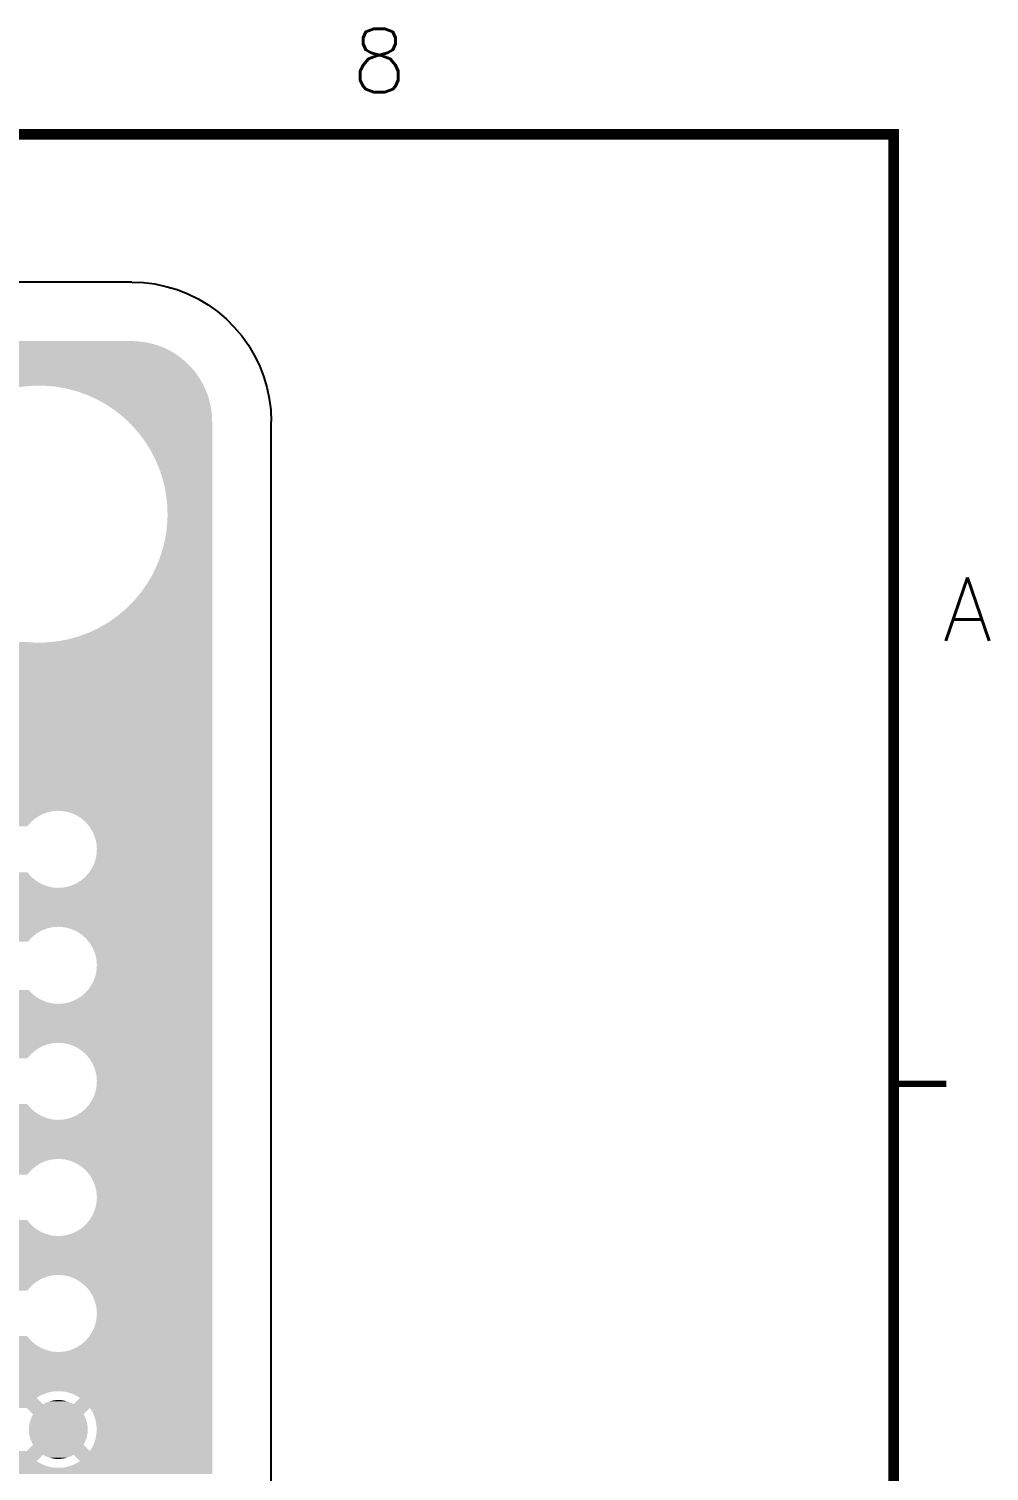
# Model space of a CAD drawing. Extents: x 295 to 953, y 10 to 290.
# Drawn here: x 841 to 886.5, y 221.6 to 290 of the extents above; entities that cross this region are included whole.
import ezdxf
from ezdxf.enums import TextEntityAlignment as Align

# ---------------------------------------------------------------- set-up
doc = ezdxf.new("R2010")
doc.units = 0
doc.header["$LTSCALE"] = 5
doc.header["$MEASUREMENT"] = 0
doc.layers.get('0').update_dxf_attribs({"linetype": 'CONTINUOUS', "lineweight": 25})
for name, color, linetype in [('PWR1', 7, 'CONTINUOUS'), ('문자', 4, 'CONTINUOUS'), ('테두리', 3, 'CONTINUOUS')]:
    doc.layers.add(name, color=color, linetype=linetype)
doc.styles.get("Standard").update_dxf_attribs({"font": 'simplex.shx'})

# ---------------------------------------------------------------- blocks, each defined once
blk = doc.blocks.new('C')
at = {"layer": '테두리'}
blk.add_line((405, 285), (405, 15), dxfattribs=at)
for points, const_width in [([(15, 285), (15, 15), (405, 15), (405, 285), (15, 285)], 0.5), ([(407.5, 240), (405, 240)], 0.3)]:
    blk.add_lwpolyline(points, dxfattribs=dict(at, const_width=const_width))
at = {"layer": '문자'}
for s, p in [('8', (380.625, 288.5)), ('A', (408.5, 262.5))]:
    blk.add_text(s, height=3, dxfattribs=at).set_placement(p, align=Align.MIDDLE)

msp = doc.modelspace()

# ---------------------------------------------------------------- linework, layer by layer
at = {"layer": 'PWR1'}
for p, q in [((845.877, 277.997), (529.077, 277.997)), ((845.877, 277.997), (846.42, 277.974)), ((846.42, 277.974), (846.962, 277.907)), ((846.962, 277.907), (847.492, 277.796)), ((847.492, 277.796), (848.018, 277.639)), ((848.018, 277.639), (848.526, 277.444)), ((848.526, 277.444), (849.018, 277.203)), ((849.018, 277.203), (849.487, 276.924)), ((849.487, 276.924), (849.929, 276.605)), ((849.929, 276.605), (850.342, 276.253)), ((850.342, 276.253), (850.728, 275.868)), ((850.728, 275.868), (851.085, 275.449)), ((851.085, 275.449), (851.398, 275.007)), ((851.398, 275.007), (851.678, 274.538)), ((851.678, 274.538), (851.918, 274.046)), ((851.918, 274.046), (852.119, 273.538)), ((852.119, 273.538), (852.27, 273.018)), ((852.27, 273.018), (852.387, 272.481)), ((852.387, 272.481), (852.455, 271.945)), ((852.455, 271.945), (852.477, 271.397)), ((852.477, 75.599), (852.477, 271.397))]:
    msp.add_line(p, q, dxfattribs=at)
for points in [[(527.268, 274.747), (527.539, 274.879), (847.681, 274.747), (847.41, 274.879)], [(527.539, 274.879), (527.54, 274.88), (847.41, 274.879), (847.409, 274.88)], [(527.54, 274.88), (527.832, 274.992), (847.409, 274.88), (847.117, 274.992)], [(527.832, 274.992), (527.833, 274.992), (847.117, 274.992), (847.116, 274.992)], [(527.833, 274.993), (528.144, 275.085), (847.115, 274.993), (846.805, 275.085)], [(527.833, 274.992), (527.833, 274.993), (847.116, 274.992), (847.115, 274.993)], [(528.144, 275.085), (528.145, 275.085), (846.805, 275.085), (846.804, 275.085)], [(528.145, 275.085), (528.447, 275.149), (846.804, 275.085), (846.502, 275.149)], [(528.447, 275.149), (528.447, 275.149), (846.502, 275.149), (846.501, 275.149)], [(528.448, 275.149), (528.758, 275.187), (846.501, 275.149), (846.191, 275.187)], [(528.758, 275.187), (528.76, 275.188), (846.191, 275.187), (846.19, 275.188)], [(528.761, 275.188), (529.133, 275.203), (846.19, 275.188), (845.821, 275.203)], [(529.133, 275.203), (529.134, 275.203), (845.821, 275.203), (845.82, 275.203)], [(526.71, 274.375), (526.739, 274.399), (848.239, 274.375), (848.21, 274.399)], [(526.739, 274.4), (526.747, 274.405), (848.209, 274.4), (848.203, 274.405)], [(526.739, 274.399), (526.739, 274.4), (848.21, 274.399), (848.209, 274.4)], [(526.747, 274.405), (526.748, 274.406), (848.203, 274.405), (848.203, 274.406)], [(526.748, 274.406), (527, 274.586), (848.203, 274.406), (847.953, 274.586)], [(527, 274.586), (527.001, 274.586), (847.953, 274.586), (847.952, 274.586)], [(527.001, 274.586), (527.262, 274.744), (847.952, 274.586), (847.688, 274.744)], [(527.262, 274.744), (527.263, 274.744), (847.688, 274.744), (847.687, 274.744)], [(527.263, 274.744), (527.267, 274.747), (847.687, 274.744), (847.682, 274.747)], [(527.267, 274.747), (527.268, 274.747), (847.682, 274.747), (847.681, 274.747)], [(691.111, 274.334), (690.904, 274.375), (848.287, 274.334), (848.239, 274.375)], [(691.305, 274.251), (691.111, 274.334), (848.384, 274.251), (848.287, 274.334)], [(691.378, 274.199), (691.305, 274.251), (848.445, 274.199), (848.384, 274.251)], [(691.476, 274.129), (691.378, 274.199), (848.516, 274.129), (848.446, 274.199)], [(691.378, 274.199), (691.378, 274.199), (848.446, 274.199), (848.445, 274.199)], [(691.619, 273.973), (691.476, 274.129), (848.671, 273.973), (848.516, 274.129)], [(691.62, 273.971), (691.619, 273.973), (848.674, 273.971), (848.671, 273.973)], [(691.621, 273.97), (691.62, 273.971), (848.674, 273.97), (848.674, 273.971)], [(691.725, 273.791), (691.621, 273.97), (848.827, 273.791), (848.674, 273.97)], [(691.745, 273.731), (691.725, 273.791), (848.878, 273.731), (848.827, 273.791)], [(691.745, 273.73), (691.745, 273.731), (848.879, 273.73), (848.878, 273.731)], [(691.763, 273.676), (691.745, 273.73), (848.917, 273.676), (848.879, 273.73)], [(735.116, 273.636), (734.909, 273.676), (848.946, 273.636), (848.917, 273.676)], [(735.31, 273.552), (735.116, 273.636), (849.005, 273.552), (848.946, 273.636)], [(735.408, 273.483), (735.31, 273.552), (849.054, 273.483), (849.005, 273.552)], [(735.408, 273.482), (735.408, 273.483), (849.055, 273.482), (849.054, 273.483)], [(735.482, 273.43), (735.408, 273.482), (849.086, 273.43), (849.055, 273.482)], [(735.624, 273.275), (735.482, 273.43), (849.178, 273.275), (849.086, 273.43)], [(735.663, 273.208), (735.624, 273.275), (849.218, 273.208), (849.178, 273.275)], [(735.731, 273.093), (735.663, 273.208), (849.274, 273.093), (849.218, 273.208)], [(735.731, 273.091), (735.731, 273.093), (849.275, 273.091), (849.274, 273.093)], [(735.734, 273.084), (735.731, 273.091), (841.129, 273.084), (841.651, 273.091)], [(735.751, 273.032), (735.734, 273.084), (840.61, 273.032), (841.129, 273.084)], [(842.171, 273.053), (841.651, 273.091), (849.293, 273.053), (849.275, 273.091)], [(842.686, 272.972), (842.171, 273.053), (849.333, 272.972), (849.293, 273.053)], [(842.904, 272.918), (842.686, 272.972), (849.36, 272.918), (849.333, 272.972)], [(842.906, 272.917), (842.904, 272.918), (849.36, 272.917), (849.36, 272.918)], [(843.193, 272.846), (842.906, 272.917), (849.388, 272.846), (849.36, 272.917)], [(843.687, 272.677), (843.193, 272.846), (849.455, 272.677), (849.388, 272.846)], [(843.789, 272.633), (843.687, 272.677), (849.473, 272.633), (849.455, 272.677)], [(843.79, 272.632), (843.789, 272.633), (849.473, 272.632), (849.473, 272.633)], [(844.164, 272.467), (843.79, 272.632), (849.521, 272.467), (849.473, 272.632)], [(844.416, 272.33), (844.164, 272.467), (849.561, 272.33), (849.521, 272.467)], [(844.417, 272.329), (844.416, 272.33), (849.561, 272.329), (849.561, 272.33)], [(844.622, 272.217), (844.417, 272.329), (849.585, 272.217), (849.561, 272.329)], [(844.936, 272.009), (844.622, 272.217), (849.631, 272.009), (849.585, 272.217)], [(845.057, 271.929), (844.936, 272.009), (849.641, 271.929), (849.631, 272.009)], [(845.326, 271.715), (845.057, 271.929), (849.668, 271.715), (849.641, 271.929)], [(845.327, 271.714), (845.326, 271.715), (849.668, 271.714), (849.668, 271.715)], [(845.466, 271.604), (845.327, 271.714), (849.672, 271.604), (849.668, 271.714)], [(845.744, 271.341), (845.466, 271.604), (849.683, 271.341), (849.672, 271.604)], [(845.745, 271.34), (845.744, 271.341), (849.683, 271.34), (849.683, 271.341)], [(845.746, 271.339), (845.745, 271.34), (849.683, 271.339), (849.683, 271.34)], [(845.845, 271.246), (845.746, 271.339), (849.683, 271.246), (849.683, 271.339)], [(846.192, 270.856), (845.845, 271.246), (849.683, 270.856), (849.683, 271.246)], [(846.505, 270.438), (846.192, 270.856), (849.683, 270.438), (849.683, 270.856)], [(846.781, 269.995), (846.505, 270.438), (849.683, 269.995), (849.683, 270.438)], [(847.017, 269.53), (846.781, 269.995), (849.683, 269.53), (849.683, 269.995)], [(847.214, 269.047), (847.017, 269.53), (849.683, 269.047), (849.683, 269.53)], [(847.368, 268.548), (847.214, 269.047), (849.683, 268.548), (849.683, 269.047)], [(847.479, 268.038), (847.368, 268.548), (849.683, 268.038), (849.683, 268.548)], [(847.545, 267.521), (847.479, 268.038), (849.683, 267.521), (849.683, 268.038)], [(847.568, 267), (847.545, 267.521), (849.683, 267), (849.683, 267.521)], [(847.505, 266.128), (847.558, 266.647), (849.683, 266.128), (849.683, 266.647)], [(847.558, 266.647), (847.568, 267), (849.683, 266.647), (849.683, 267)], [(847.408, 265.615), (847.505, 266.128), (849.683, 265.615), (849.683, 266.128)], [(847.268, 265.112), (847.408, 265.615), (849.683, 265.112), (849.683, 265.615)], [(846.862, 264.152), (847.085, 264.623), (849.683, 264.152), (849.683, 264.623)], [(847.085, 264.623), (847.268, 265.112), (849.683, 264.623), (849.683, 265.112)], [(846.598, 263.702), (846.862, 264.152), (849.683, 263.702), (849.683, 264.152)], [(845.961, 262.876), (846.297, 263.275), (849.683, 262.876), (849.683, 263.275)], [(846.297, 263.275), (846.598, 263.702), (849.683, 263.275), (849.683, 263.702)], [(845.192, 262.172), (845.592, 262.508), (849.683, 262.172), (849.683, 262.508)], [(845.592, 262.508), (845.961, 262.876), (849.683, 262.508), (849.683, 262.876)], [(844.315, 261.609), (844.766, 261.871), (849.683, 261.609), (849.683, 261.871)], [(844.766, 261.871), (845.192, 262.172), (849.683, 261.871), (849.683, 262.172)], [(842.852, 261.064), (843.354, 261.203), (849.683, 261.064), (849.683, 261.203)], [(843.354, 261.203), (843.843, 261.385), (849.683, 261.203), (849.683, 261.385)], [(843.843, 261.385), (844.315, 261.609), (849.683, 261.385), (849.683, 261.609)], [(651.925, 260.431), (651.984, 260.633), (849.683, 260.431), (849.683, 260.633)], [(651.988, 260.908), (651.984, 260.946), (841.298, 260.908), (840.777, 260.946)], [(651.984, 260.633), (651.999, 260.808), (849.683, 260.633), (849.683, 260.808)], [(651.999, 260.808), (651.988, 260.908), (849.683, 260.808), (849.683, 260.908)], [(841.298, 260.908), (841.819, 260.916), (849.683, 260.908), (849.683, 260.916)], [(841.819, 260.916), (842.339, 260.968), (849.683, 260.916), (849.683, 260.968)], [(842.339, 260.968), (842.852, 261.064), (849.683, 260.968), (849.683, 261.064)], [(651.911, 260.405), (651.925, 260.431), (849.683, 260.405), (849.683, 260.431)], [(656.884, 260.364), (656.677, 260.405), (849.683, 260.364), (849.683, 260.405)], [(657.078, 260.281), (656.884, 260.364), (849.683, 260.281), (849.683, 260.364)], [(657.25, 260.159), (657.078, 260.281), (849.683, 260.159), (849.683, 260.281)], [(657.392, 260.003), (657.25, 260.159), (849.683, 260.003), (849.683, 260.159)], [(657.499, 259.821), (657.392, 260.003), (849.683, 259.821), (849.683, 260.003)], [(657.565, 259.621), (657.499, 259.821), (849.683, 259.621), (849.683, 259.821)], [(657.513, 259.034), (657.572, 259.236), (849.683, 259.034), (849.683, 259.236)], [(657.587, 259.411), (657.565, 259.621), (849.683, 259.411), (849.683, 259.621)], [(657.572, 259.236), (657.587, 259.411), (849.683, 259.236), (849.683, 259.411)], [(525.272, 258.309), (525.272, 258.418), (849.683, 258.309), (849.683, 258.418)], [(656.502, 258.418), (656.713, 258.421), (849.683, 258.418), (849.683, 258.421)], [(656.713, 258.421), (656.918, 258.469), (849.683, 258.421), (849.683, 258.469)], [(656.918, 258.469), (657.109, 258.559), (849.683, 258.469), (849.683, 258.559)], [(657.109, 258.559), (657.276, 258.687), (849.683, 258.559), (849.683, 258.687)], [(657.276, 258.687), (657.413, 258.848), (849.683, 258.687), (849.683, 258.848)], [(657.413, 258.848), (657.513, 259.034), (849.683, 258.848), (849.683, 259.034)], [(753.277, 258.269), (753.07, 258.309), (849.683, 258.269), (849.683, 258.309)], [(753.471, 258.185), (753.277, 258.269), (849.683, 258.185), (849.683, 258.269)], [(753.643, 258.063), (753.471, 258.185), (849.683, 258.063), (849.683, 258.185)], [(753.785, 257.908), (753.643, 258.063), (849.683, 257.908), (849.683, 258.063)], [(753.892, 257.726), (753.785, 257.908), (849.683, 257.726), (849.683, 257.908)], [(753.958, 257.525), (753.892, 257.726), (849.683, 257.525), (849.683, 257.726)], [(753.906, 256.938), (753.965, 257.141), (849.683, 256.938), (849.683, 257.141)], [(753.98, 257.316), (753.958, 257.525), (849.683, 257.316), (849.683, 257.525)], [(753.965, 257.141), (753.98, 257.316), (849.683, 257.141), (849.683, 257.316)], [(753.446, 256.437), (753.502, 256.464), (849.683, 256.437), (849.683, 256.464)], [(753.502, 256.464), (753.669, 256.592), (849.683, 256.464), (849.683, 256.592)], [(753.669, 256.592), (753.806, 256.752), (849.683, 256.592), (849.683, 256.752)], [(753.806, 256.752), (753.906, 256.938), (849.683, 256.752), (849.683, 256.938)], [(820.315, 256.406), (820.084, 256.437), (849.683, 256.406), (849.683, 256.437)], [(820.536, 256.332), (820.315, 256.406), (849.683, 256.332), (849.683, 256.406)], [(820.739, 256.217), (820.536, 256.332), (849.683, 256.217), (849.683, 256.332)], [(820.916, 256.065), (820.739, 256.217), (849.683, 256.065), (849.683, 256.217)], [(821.061, 255.883), (820.916, 256.065), (849.683, 255.883), (849.683, 256.065)], [(821.168, 255.676), (821.061, 255.883), (849.683, 255.676), (849.683, 255.883)], [(821.234, 255.452), (821.168, 255.676), (849.683, 255.452), (849.683, 255.676)], [(821.214, 254.899), (821.253, 255.128), (849.683, 254.899), (849.683, 255.128)], [(821.257, 255.22), (821.234, 255.452), (849.683, 255.22), (849.683, 255.452)], [(821.253, 255.128), (821.257, 255.22), (849.683, 255.128), (849.683, 255.22)], [(820.662, 254.174), (820.85, 254.311), (849.683, 254.174), (849.683, 254.311)], [(820.85, 254.311), (821.008, 254.483), (849.683, 254.311), (849.683, 254.483)], [(821.008, 254.483), (821.131, 254.681), (849.683, 254.483), (849.683, 254.681)], [(821.131, 254.681), (821.214, 254.899), (849.683, 254.681), (849.683, 254.899)], [(779.854, 253.58), (780.045, 253.67), (849.683, 253.58), (849.683, 253.67)], [(780.045, 253.67), (780.212, 253.798), (849.683, 253.67), (849.683, 253.798)], [(780.212, 253.798), (780.349, 253.958), (849.683, 253.798), (849.683, 253.958)], [(780.349, 253.958), (780.373, 254.003), (849.683, 253.958), (849.683, 254.003)], [(819.993, 254.003), (820.225, 254.016), (849.683, 254.003), (849.683, 254.016)], [(820.225, 254.016), (820.451, 254.074), (849.683, 254.016), (849.683, 254.074)], [(820.451, 254.074), (820.662, 254.174), (849.683, 254.074), (849.683, 254.174)], [(721.261, 252.92), (721.305, 252.94), (842.117, 252.92), (842.402, 252.94)], [(721.305, 252.94), (721.371, 252.971), (849.683, 252.94), (849.683, 252.971)], [(721.371, 252.971), (721.538, 253.099), (849.683, 252.971), (849.683, 253.099)], [(721.538, 253.099), (721.675, 253.26), (849.683, 253.099), (849.683, 253.26)], [(721.675, 253.26), (721.775, 253.446), (849.683, 253.26), (849.683, 253.446)], [(721.775, 253.446), (721.799, 253.528), (849.683, 253.446), (849.683, 253.528)], [(779.438, 253.528), (779.649, 253.532), (849.683, 253.528), (849.683, 253.532)], [(779.649, 253.532), (779.854, 253.58), (849.683, 253.532), (849.683, 253.58)], [(842.687, 252.916), (842.402, 252.94), (849.683, 252.916), (849.683, 252.94)], [(636.294, 252.748), (636.15, 252.83), (841.574, 252.748), (841.776, 252.83)], [(636.335, 252.724), (636.294, 252.748), (841.535, 252.724), (841.574, 252.748)], [(636.339, 252.721), (636.335, 252.724), (841.53, 252.721), (841.535, 252.724)], [(698.096, 252.681), (697.889, 252.721), (841.462, 252.681), (841.53, 252.721)], [(698.282, 252.601), (698.096, 252.681), (841.33, 252.601), (841.462, 252.681)], [(698.29, 252.597), (698.282, 252.601), (841.326, 252.597), (841.33, 252.601)], [(698.461, 252.475), (698.29, 252.597), (841.18, 252.475), (841.326, 252.597)], [(698.515, 252.417), (698.461, 252.475), (841.111, 252.417), (841.18, 252.475)], [(698.604, 252.32), (698.515, 252.417), (841.026, 252.32), (841.111, 252.417)], [(698.673, 252.202), (698.604, 252.32), (840.923, 252.202), (841.026, 252.32)], [(720.764, 252.83), (720.975, 252.833), (841.776, 252.83), (841.785, 252.833)], [(720.975, 252.833), (721.067, 252.855), (841.785, 252.833), (841.839, 252.855)], [(721.067, 252.855), (721.18, 252.881), (841.839, 252.855), (841.952, 252.881)], [(721.18, 252.881), (721.261, 252.92), (841.952, 252.881), (842.117, 252.92)], [(842.964, 252.848), (842.687, 252.916), (849.683, 252.848), (849.683, 252.916)], [(843.227, 252.737), (842.964, 252.848), (849.683, 252.737), (849.683, 252.848)], [(843.47, 252.587), (843.227, 252.737), (849.683, 252.587), (849.683, 252.737)], [(843.687, 252.401), (843.47, 252.587), (849.683, 252.401), (849.683, 252.587)], [(843.872, 252.183), (843.687, 252.401), (849.683, 252.183), (849.683, 252.401)], [(844.02, 251.939), (843.872, 252.183), (849.683, 251.939), (849.683, 252.183)], [(844.129, 251.675), (844.02, 251.939), (849.683, 251.675), (849.683, 251.939)], [(844.196, 251.398), (844.129, 251.675), (849.683, 251.398), (849.683, 251.675)], [(844.192, 250.806), (844.218, 251.113), (849.683, 250.806), (849.683, 251.113)], [(844.218, 251.113), (844.196, 251.398), (849.683, 251.113), (849.683, 251.398)], [(843.858, 250.024), (844.01, 250.266), (849.683, 250.024), (849.683, 250.266)], [(844.01, 250.266), (844.122, 250.529), (849.683, 250.266), (849.683, 250.529)], [(844.122, 250.529), (844.192, 250.806), (849.683, 250.529), (849.683, 250.806)], [(618.396, 249.488), (618.46, 249.639), (841.554, 249.488), (841.311, 249.639)], [(618.46, 249.639), (618.506, 249.746), (841.311, 249.639), (841.186, 249.746)], [(618.506, 249.746), (618.526, 249.825), (841.186, 249.746), (841.094, 249.825)], [(618.526, 249.825), (618.576, 250.023), (841.094, 249.825), (840.926, 250.023)], [(843.207, 249.478), (843.452, 249.625), (849.683, 249.478), (849.683, 249.625)], [(843.452, 249.625), (843.67, 249.809), (849.683, 249.625), (849.683, 249.809)], [(843.67, 249.809), (843.858, 250.024), (849.683, 249.809), (849.683, 250.024)], [(618.231, 249.229), (618.242, 249.242), (849.683, 249.229), (849.683, 249.242)], [(618.242, 249.242), (618.27, 249.286), (849.683, 249.242), (849.683, 249.286)], [(618.27, 249.286), (618.285, 249.31), (842.379, 249.286), (842.095, 249.31)], [(618.285, 249.31), (618.328, 249.378), (842.095, 249.31), (841.817, 249.378)], [(618.328, 249.378), (618.394, 249.484), (841.817, 249.378), (841.565, 249.484)], [(618.394, 249.484), (618.396, 249.488), (841.565, 249.484), (841.554, 249.488)], [(750.483, 249.188), (750.276, 249.229), (849.683, 249.188), (849.683, 249.229)], [(750.677, 249.105), (750.483, 249.188), (849.683, 249.105), (849.683, 249.188)], [(750.849, 248.983), (750.677, 249.105), (849.683, 248.983), (849.683, 249.105)], [(750.991, 248.827), (750.849, 248.983), (849.683, 248.827), (849.683, 248.983)], [(842.379, 249.286), (842.664, 249.306), (849.683, 249.286), (849.683, 249.306)], [(842.664, 249.306), (842.942, 249.371), (849.683, 249.306), (849.683, 249.371)], [(842.942, 249.371), (843.207, 249.478), (849.683, 249.371), (849.683, 249.478)], [(751.098, 248.645), (750.991, 248.827), (849.683, 248.645), (849.683, 248.827)], [(751.164, 248.445), (751.098, 248.645), (849.683, 248.445), (849.683, 248.645)], [(751.186, 248.235), (751.164, 248.445), (849.683, 248.235), (849.683, 248.445)], [(751.171, 248.06), (751.186, 248.235), (849.683, 248.06), (849.683, 248.235)], [(750.784, 247.442), (750.875, 247.511), (849.683, 247.442), (849.683, 247.511)], [(750.875, 247.511), (751.012, 247.672), (849.683, 247.511), (849.683, 247.672)], [(751.012, 247.672), (751.112, 247.858), (849.683, 247.672), (849.683, 247.858)], [(751.112, 247.858), (751.171, 248.06), (849.683, 247.858), (849.683, 248.06)], [(733.673, 247.133), (733.638, 247.242), (841.381, 247.133), (841.562, 247.242)], [(750.101, 247.242), (750.312, 247.245), (841.562, 247.242), (841.568, 247.245)], [(750.312, 247.245), (750.328, 247.249), (841.568, 247.245), (841.574, 247.249)], [(750.328, 247.249), (750.517, 247.293), (841.574, 247.249), (841.683, 247.293)], [(750.517, 247.293), (750.651, 247.356), (841.683, 247.293), (841.839, 247.356)], [(750.651, 247.356), (750.708, 247.383), (841.839, 247.356), (841.955, 247.383)], [(750.708, 247.383), (750.757, 247.421), (841.955, 247.383), (842.117, 247.421)], [(750.757, 247.421), (750.784, 247.442), (842.117, 247.421), (842.402, 247.442)], [(776.978, 247.102), (776.819, 247.133), (841.33, 247.102), (841.381, 247.133)], [(777.026, 247.093), (776.978, 247.102), (841.318, 247.093), (841.33, 247.102)], [(777.22, 247.009), (777.026, 247.093), (841.219, 247.009), (841.318, 247.093)], [(777.348, 246.919), (777.22, 247.009), (841.111, 246.919), (841.219, 247.009)], [(777.392, 246.887), (777.348, 246.919), (841.083, 246.887), (841.111, 246.919)], [(777.534, 246.732), (777.392, 246.887), (840.948, 246.732), (841.083, 246.887)], [(842.687, 247.417), (842.402, 247.442), (849.683, 247.417), (849.683, 247.442)], [(842.964, 247.349), (842.687, 247.417), (849.683, 247.349), (849.683, 247.417)], [(843.227, 247.239), (842.964, 247.349), (849.683, 247.239), (849.683, 247.349)], [(843.47, 247.089), (843.227, 247.239), (849.683, 247.089), (849.683, 247.239)], [(843.687, 246.902), (843.47, 247.089), (849.683, 246.902), (849.683, 247.089)], [(843.872, 246.685), (843.687, 246.902), (849.683, 246.685), (849.683, 246.902)], [(844.02, 246.441), (843.872, 246.685), (849.683, 246.441), (849.683, 246.685)], [(844.129, 246.177), (844.02, 246.441), (849.683, 246.177), (849.683, 246.441)], [(844.196, 245.899), (844.129, 246.177), (849.683, 245.899), (849.683, 246.177)], [(844.192, 245.307), (844.218, 245.614), (849.683, 245.307), (849.683, 245.614)], [(844.218, 245.614), (844.196, 245.899), (849.683, 245.614), (849.683, 245.899)], [(843.858, 244.525), (844.01, 244.767), (849.683, 244.525), (849.683, 244.767)], [(844.01, 244.767), (844.122, 245.03), (849.683, 244.767), (849.683, 245.03)], [(844.122, 245.03), (844.192, 245.307), (849.683, 245.03), (849.683, 245.307)], [(759.257, 244.019), (759.36, 244.14), (841.507, 244.019), (841.311, 244.14)], [(759.36, 244.14), (759.394, 244.179), (841.311, 244.14), (841.265, 244.179)], [(759.394, 244.179), (759.473, 244.326), (841.265, 244.179), (841.094, 244.326)], [(759.473, 244.326), (759.494, 244.365), (841.094, 244.326), (841.062, 244.365)], [(759.494, 244.365), (759.518, 244.448), (841.062, 244.365), (840.991, 244.448)], [(843.207, 243.979), (843.452, 244.127), (849.683, 243.979), (849.683, 244.127)], [(843.452, 244.127), (843.67, 244.31), (849.683, 244.127), (849.683, 244.31)], [(843.67, 244.31), (843.858, 244.525), (849.683, 244.31), (849.683, 244.525)], [(714.776, 243.641), (714.79, 243.667), (849.683, 243.641), (849.683, 243.667)], [(714.79, 243.667), (714.814, 243.749), (849.683, 243.667), (849.683, 243.749)], [(758.483, 243.749), (758.694, 243.753), (849.683, 243.749), (849.683, 243.753)], [(758.694, 243.753), (758.841, 243.787), (849.683, 243.753), (849.683, 243.787)], [(758.841, 243.787), (758.899, 243.801), (842.379, 243.787), (842.218, 243.801)], [(758.899, 243.801), (758.921, 243.811), (842.218, 243.801), (842.095, 243.811)], [(758.921, 243.811), (759.065, 243.879), (842.095, 243.811), (841.817, 243.879)], [(759.065, 243.879), (759.09, 243.891), (841.817, 243.879), (841.79, 243.891)], [(759.09, 243.891), (759.219, 243.99), (841.79, 243.891), (841.554, 243.99)], [(759.219, 243.99), (759.257, 244.019), (841.554, 243.99), (841.507, 244.019)], [(836.399, 243.6), (836.192, 243.641), (849.683, 243.6), (849.683, 243.641)], [(836.593, 243.517), (836.399, 243.6), (849.683, 243.517), (849.683, 243.6)], [(836.764, 243.395), (836.593, 243.517), (849.683, 243.395), (849.683, 243.517)], [(836.907, 243.239), (836.764, 243.395), (849.683, 243.239), (849.683, 243.395)], [(842.379, 243.787), (842.664, 243.808), (849.683, 243.787), (849.683, 243.808)], [(842.664, 243.808), (842.942, 243.872), (849.683, 243.808), (849.683, 243.872)], [(842.942, 243.872), (843.207, 243.979), (849.683, 243.872), (849.683, 243.979)], [(837.013, 243.057), (836.907, 243.239), (849.683, 243.057), (849.683, 243.239)], [(837.079, 242.857), (837.013, 243.057), (849.683, 242.857), (849.683, 243.057)], [(837.102, 242.647), (837.079, 242.857), (849.683, 242.647), (849.683, 242.857)], [(836.807, 241.943), (836.927, 242.084), (849.683, 241.943), (849.683, 242.084)], [(836.927, 242.084), (837.027, 242.27), (849.683, 242.084), (849.683, 242.27)], [(837.027, 242.27), (837.086, 242.472), (849.683, 242.27), (849.683, 242.472)], [(837.086, 242.472), (837.102, 242.647), (849.683, 242.472), (849.683, 242.647)], [(808.767, 241.603), (808.679, 241.654), (841.33, 241.603), (841.413, 241.654)], [(808.865, 241.548), (808.767, 241.603), (841.264, 241.548), (841.33, 241.603)], [(809.014, 241.42), (808.865, 241.548), (841.111, 241.42), (841.264, 241.548)], [(809.042, 241.397), (809.014, 241.42), (841.09, 241.397), (841.111, 241.42)], [(809.186, 241.214), (809.042, 241.397), (840.931, 241.214), (841.09, 241.397)], [(836.016, 241.654), (836.227, 241.657), (841.413, 241.654), (841.419, 241.657)], [(836.227, 241.657), (836.432, 241.705), (841.419, 241.657), (841.499, 241.705)], [(836.432, 241.705), (836.528, 241.751), (841.499, 241.705), (841.574, 241.751)], [(836.528, 241.751), (836.623, 241.795), (841.574, 241.751), (841.685, 241.795)], [(836.623, 241.795), (836.705, 241.858), (841.685, 241.795), (841.839, 241.858)], [(836.705, 241.858), (836.789, 241.922), (841.839, 241.858), (842.117, 241.922)], [(836.789, 241.922), (836.791, 241.923), (842.117, 241.922), (842.131, 241.923)], [(836.791, 241.923), (836.807, 241.943), (842.131, 241.923), (842.402, 241.943)], [(842.687, 241.919), (842.402, 241.943), (849.683, 241.919), (849.683, 241.943)], [(842.964, 241.851), (842.687, 241.919), (849.683, 241.851), (849.683, 241.919)], [(843.227, 241.74), (842.964, 241.851), (849.683, 241.74), (849.683, 241.851)], [(843.47, 241.59), (843.227, 241.74), (849.683, 241.59), (849.683, 241.74)], [(843.687, 241.404), (843.47, 241.59), (849.683, 241.404), (849.683, 241.59)], [(843.872, 241.186), (843.687, 241.404), (849.683, 241.186), (849.683, 241.404)], [(844.02, 240.942), (843.872, 241.186), (849.683, 240.942), (849.683, 241.186)], [(844.129, 240.678), (844.02, 240.942), (849.683, 240.678), (849.683, 240.942)], [(844.196, 240.4), (844.129, 240.678), (849.683, 240.4), (849.683, 240.678)], [(844.192, 239.808), (844.218, 240.116), (849.683, 239.808), (849.683, 240.116)], [(844.218, 240.116), (844.196, 240.4), (849.683, 240.116), (849.683, 240.4)], [(843.858, 239.027), (844.01, 239.269), (849.683, 239.027), (849.683, 239.269)], [(844.01, 239.269), (844.122, 239.531), (849.683, 239.269), (849.683, 239.531)], [(844.122, 239.531), (844.192, 239.808), (849.683, 239.531), (849.683, 239.808)], [(598.653, 238.491), (598.739, 238.591), (841.554, 238.491), (841.392, 238.591)], [(598.739, 238.591), (598.763, 238.636), (841.392, 238.591), (841.32, 238.636)], [(782.274, 238.636), (782.372, 238.641), (841.32, 238.636), (841.311, 238.641)], [(782.372, 238.641), (782.506, 238.649), (841.311, 238.641), (841.302, 238.649)], [(782.506, 238.649), (782.732, 238.707), (841.302, 238.649), (841.235, 238.707)], [(782.732, 238.707), (782.943, 238.807), (841.235, 238.707), (841.119, 238.807)], [(782.943, 238.807), (782.972, 238.828), (841.119, 238.807), (841.094, 238.828)], [(782.972, 238.828), (783.131, 238.944), (841.094, 238.828), (840.995, 238.944)], [(783.131, 238.944), (783.224, 239.045), (840.995, 238.944), (840.91, 239.045)], [(843.207, 238.481), (843.452, 238.628), (849.683, 238.481), (849.683, 238.628)], [(843.452, 238.628), (843.67, 238.812), (849.683, 238.628), (849.683, 238.812)], [(843.67, 238.812), (843.858, 239.027), (849.683, 238.812), (849.683, 239.027)], [(576.264, 238.056), (576.079, 238.161), (849.683, 238.056), (849.683, 238.161)], [(576.268, 238.053), (576.264, 238.056), (849.683, 238.053), (849.683, 238.056)], [(597.828, 238.161), (598.039, 238.165), (849.683, 238.161), (849.683, 238.165)], [(598.039, 238.165), (598.244, 238.213), (849.683, 238.165), (849.683, 238.213)], [(598.244, 238.213), (598.404, 238.288), (849.683, 238.213), (849.683, 238.288)], [(598.404, 238.288), (598.435, 238.303), (842.379, 238.288), (842.21, 238.303)], [(598.435, 238.303), (598.447, 238.313), (842.21, 238.303), (842.095, 238.313)], [(598.447, 238.313), (598.536, 238.381), (842.095, 238.313), (841.817, 238.381)], [(598.536, 238.381), (598.602, 238.431), (841.817, 238.381), (841.698, 238.431)], [(598.602, 238.431), (598.653, 238.491), (841.698, 238.431), (841.554, 238.491)], [(651.296, 238.012), (651.089, 238.053), (849.683, 238.012), (849.683, 238.053)], [(651.49, 237.929), (651.296, 238.012), (849.683, 237.929), (849.683, 238.012)], [(651.55, 237.886), (651.49, 237.929), (849.683, 237.886), (849.683, 237.929)], [(842.379, 238.288), (842.664, 238.309), (849.683, 238.288), (849.683, 238.309)], [(842.664, 238.309), (842.942, 238.374), (849.683, 238.309), (849.683, 238.374)], [(842.942, 238.374), (843.207, 238.481), (849.683, 238.374), (849.683, 238.481)], [(822.373, 237.849), (821.852, 237.886), (849.683, 237.849), (849.683, 237.886)], [(822.888, 237.767), (822.373, 237.849), (849.683, 237.767), (849.683, 237.849)], [(823.395, 237.642), (822.888, 237.767), (849.683, 237.642), (849.683, 237.767)], [(823.888, 237.473), (823.395, 237.642), (849.683, 237.473), (849.683, 237.642)], [(824.366, 237.263), (823.888, 237.473), (849.683, 237.263), (849.683, 237.473)], [(824.824, 237.013), (824.366, 237.263), (849.683, 237.013), (849.683, 237.263)], [(825.259, 236.724), (824.824, 237.013), (849.683, 236.724), (849.683, 237.013)], [(825.618, 236.439), (825.259, 236.724), (849.683, 236.439), (849.683, 236.724)], [(825.644, 236.418), (825.618, 236.439), (842.117, 236.418), (842.402, 236.439)], [(825.667, 236.4), (825.644, 236.418), (842.037, 236.4), (842.117, 236.418)], [(825.716, 236.354), (825.667, 236.4), (841.839, 236.354), (842.037, 236.4)], [(825.83, 236.246), (825.716, 236.354), (841.574, 236.246), (841.839, 236.354)], [(825.985, 236.099), (825.83, 236.246), (841.33, 236.099), (841.574, 236.246)], [(826.047, 236.041), (825.985, 236.099), (841.26, 236.041), (841.33, 236.099)], [(826.159, 235.916), (826.047, 236.041), (841.111, 235.916), (841.26, 236.041)], [(826.351, 235.7), (826.159, 235.916), (840.923, 235.7), (841.111, 235.916)], [(842.687, 236.415), (842.402, 236.439), (849.683, 236.415), (849.683, 236.439)], [(842.964, 236.347), (842.687, 236.415), (849.683, 236.347), (849.683, 236.415)], [(843.227, 236.236), (842.964, 236.347), (849.683, 236.236), (849.683, 236.347)], [(843.47, 236.086), (843.227, 236.236), (849.683, 236.086), (849.683, 236.236)], [(843.687, 235.9), (843.47, 236.086), (849.683, 235.9), (849.683, 236.086)], [(843.872, 235.682), (843.687, 235.9), (849.683, 235.682), (849.683, 235.9)], [(844.02, 235.438), (843.872, 235.682), (849.683, 235.438), (849.683, 235.682)], [(844.129, 235.174), (844.02, 235.438), (849.683, 235.174), (849.683, 235.438)], [(844.196, 234.896), (844.129, 235.174), (849.683, 234.896), (849.683, 235.174)], [(844.192, 234.304), (844.218, 234.612), (849.683, 234.304), (849.683, 234.612)], [(844.218, 234.612), (844.196, 234.896), (849.683, 234.612), (849.683, 234.896)], [(844.01, 233.765), (844.122, 234.027), (849.683, 233.765), (849.683, 234.027)], [(844.122, 234.027), (844.192, 234.304), (849.683, 234.027), (849.683, 234.304)], [(827.569, 233.344), (827.508, 233.541), (841.077, 233.344), (840.91, 233.541)], [(827.574, 233.324), (827.569, 233.344), (841.094, 233.324), (841.077, 233.344)], [(827.614, 233.137), (827.574, 233.324), (841.311, 233.137), (841.094, 233.324)], [(827.647, 232.987), (827.614, 233.137), (841.554, 232.987), (841.311, 233.137)], [(843.207, 232.977), (843.452, 233.124), (849.683, 232.977), (849.683, 233.124)], [(843.452, 233.124), (843.67, 233.307), (849.683, 233.124), (849.683, 233.307)], [(843.67, 233.307), (843.858, 233.523), (849.683, 233.307), (849.683, 233.523)], [(843.858, 233.523), (844.01, 233.765), (849.683, 233.523), (849.683, 233.765)], [(827.671, 232.877), (827.647, 232.987), (841.817, 232.877), (841.554, 232.987)], [(827.68, 232.834), (827.671, 232.877), (841.99, 232.834), (841.817, 232.877)], [(827.684, 232.808), (827.68, 232.834), (842.095, 232.808), (841.99, 232.834)], [(827.687, 232.784), (827.684, 232.808), (842.379, 232.784), (842.095, 232.808)], [(827.747, 232.317), (827.687, 232.784), (849.683, 232.317), (849.683, 232.784)], [(842.379, 232.784), (842.664, 232.805), (849.683, 232.784), (849.683, 232.805)], [(842.664, 232.805), (842.942, 232.87), (849.683, 232.805), (849.683, 232.87)], [(842.942, 232.87), (843.207, 232.977), (849.683, 232.87), (849.683, 232.977)], [(827.77, 231.795), (827.747, 232.317), (849.683, 231.795), (849.683, 232.317)], [(827.759, 231.442), (827.77, 231.795), (849.683, 231.442), (849.683, 231.795)], [(827.709, 230.94), (827.759, 231.442), (849.683, 230.94), (849.683, 231.442)], [(827.552, 230.202), (827.61, 230.41), (840.923, 230.202), (841.105, 230.41)], [(827.61, 230.41), (827.611, 230.417), (841.105, 230.41), (841.111, 230.417)], [(827.611, 230.417), (827.646, 230.601), (841.111, 230.417), (841.33, 230.601)], [(827.646, 230.601), (827.674, 230.748), (841.33, 230.601), (841.574, 230.748)], [(827.674, 230.748), (827.694, 230.855), (841.574, 230.748), (841.839, 230.855)], [(827.694, 230.855), (827.706, 230.92), (841.839, 230.855), (842.117, 230.92)], [(827.706, 230.92), (827.707, 230.923), (842.117, 230.92), (842.167, 230.923)], [(827.707, 230.923), (827.709, 230.94), (842.167, 230.923), (842.402, 230.94)], [(842.687, 230.916), (842.402, 230.94), (849.683, 230.916), (849.683, 230.94)], [(842.964, 230.848), (842.687, 230.916), (849.683, 230.848), (849.683, 230.916)], [(843.227, 230.737), (842.964, 230.848), (849.683, 230.737), (849.683, 230.848)], [(843.47, 230.587), (843.227, 230.737), (849.683, 230.587), (849.683, 230.737)], [(843.687, 230.401), (843.47, 230.587), (849.683, 230.401), (849.683, 230.587)], [(843.872, 230.183), (843.687, 230.401), (849.683, 230.183), (849.683, 230.401)], [(844.02, 229.939), (843.872, 230.183), (849.683, 229.939), (849.683, 230.183)], [(844.129, 229.675), (844.02, 229.939), (849.683, 229.675), (849.683, 229.939)], [(844.196, 229.398), (844.129, 229.675), (849.683, 229.398), (849.683, 229.675)], [(844.192, 228.806), (844.218, 229.113), (849.683, 228.806), (849.683, 229.113)], [(844.218, 229.113), (844.196, 229.398), (849.683, 229.113), (849.683, 229.398)], [(844.01, 228.266), (844.122, 228.529), (849.683, 228.266), (849.683, 228.529)], [(844.122, 228.529), (844.192, 228.806), (849.683, 228.529), (849.683, 228.806)], [(825.979, 227.489), (826.129, 227.639), (841.554, 227.489), (841.311, 227.639)], [(826.129, 227.639), (826.163, 227.672), (841.311, 227.639), (841.272, 227.672)], [(826.163, 227.672), (826.292, 227.825), (841.272, 227.672), (841.094, 227.825)], [(826.292, 227.825), (826.475, 228.043), (841.094, 227.825), (840.91, 228.043)], [(843.452, 227.625), (843.67, 227.809), (849.683, 227.625), (849.683, 227.809)], [(843.67, 227.809), (843.858, 228.024), (849.683, 227.809), (849.683, 228.024)], [(843.858, 228.024), (844.01, 228.266), (849.683, 228.024), (849.683, 228.266)], [(824.967, 226.667), (825.394, 226.967), (849.683, 226.667), (849.683, 226.967)], [(825.394, 226.967), (825.773, 227.286), (849.683, 226.967), (849.683, 227.286)], [(825.773, 227.286), (825.794, 227.303), (842.379, 227.286), (842.172, 227.303)], [(825.794, 227.303), (825.8, 227.31), (842.172, 227.303), (842.095, 227.31)], [(825.8, 227.31), (825.868, 227.378), (842.095, 227.31), (841.817, 227.378)], [(825.868, 227.378), (825.979, 227.489), (841.817, 227.378), (841.554, 227.489)], [(842.379, 227.286), (842.664, 227.306), (849.683, 227.286), (849.683, 227.306)], [(842.664, 227.306), (842.942, 227.371), (849.683, 227.306), (849.683, 227.371)], [(842.942, 227.371), (843.207, 227.478), (849.683, 227.371), (849.683, 227.478)], [(843.207, 227.478), (843.452, 227.625), (849.683, 227.478), (849.683, 227.625)], [(824.045, 226.181), (824.517, 226.404), (849.683, 226.181), (849.683, 226.404)], [(824.517, 226.404), (824.967, 226.667), (849.683, 226.404), (849.683, 226.667)], [(775.617, 225.703), (775.617, 225.704), (849.683, 225.703), (849.683, 225.704)], [(809.838, 225.672), (809.607, 225.703), (849.683, 225.672), (849.683, 225.703)], [(810.059, 225.598), (809.838, 225.672), (849.683, 225.598), (849.683, 225.672)], [(810.262, 225.483), (810.059, 225.598), (849.683, 225.483), (849.683, 225.598)], [(821.499, 225.704), (822.021, 225.711), (849.683, 225.704), (849.683, 225.711)], [(822.021, 225.711), (822.54, 225.763), (849.683, 225.711), (849.683, 225.763)], [(822.54, 225.763), (823.053, 225.859), (849.683, 225.763), (849.683, 225.859)], [(823.053, 225.859), (823.556, 225.999), (849.683, 225.859), (849.683, 225.999)], [(823.556, 225.999), (824.045, 226.181), (849.683, 225.999), (849.683, 226.181)], [(810.323, 225.43), (810.262, 225.483), (849.683, 225.43), (849.683, 225.483)], [(810.325, 225.429), (810.323, 225.43), (842.308, 225.429), (842.398, 225.43)], [(810.332, 225.422), (810.325, 225.429), (842.218, 225.422), (842.308, 225.429)], [(810.345, 225.412), (810.332, 225.422), (842.129, 225.412), (842.218, 225.422)], [(810.362, 225.396), (810.345, 225.412), (842.04, 225.396), (842.129, 225.412)], [(810.385, 225.377), (810.362, 225.396), (841.952, 225.377), (842.04, 225.396)], [(810.413, 225.353), (810.385, 225.377), (841.865, 225.353), (841.952, 225.377)], [(810.439, 225.331), (810.413, 225.353), (841.799, 225.331), (841.865, 225.353)], [(810.444, 225.325), (810.439, 225.331), (841.78, 225.325), (841.799, 225.331)], [(810.469, 225.292), (810.444, 225.325), (841.696, 225.292), (841.78, 225.325)], [(810.498, 225.256), (810.469, 225.292), (841.613, 225.256), (841.696, 225.292)], [(810.53, 225.215), (810.498, 225.256), (841.533, 225.215), (841.613, 225.256)], [(810.566, 225.171), (810.53, 225.215), (841.455, 225.171), (841.533, 225.215)], [(810.583, 225.149), (810.566, 225.171), (841.42, 225.149), (841.455, 225.171)], [(810.597, 225.122), (810.583, 225.149), (841.379, 225.122), (841.42, 225.149)], [(810.602, 225.114), (810.597, 225.122), (841.366, 225.114), (841.379, 225.122)], [(810.691, 224.942), (810.602, 225.114), (841.537, 224.942), (841.366, 225.114)], [(810.73, 224.81), (810.691, 224.942), (841.669, 224.81), (841.537, 224.942)], [(841.823, 224.891), (841.882, 224.915), (842.958, 224.891), (842.9, 224.915)], [(841.882, 224.915), (841.896, 224.921), (842.9, 224.915), (842.884, 224.921)], [(841.896, 224.921), (841.957, 224.942), (842.884, 224.921), (842.826, 224.942)], [(841.957, 224.942), (841.97, 224.947), (842.826, 224.942), (842.81, 224.947)], [(841.97, 224.947), (842.032, 224.964), (842.81, 224.947), (842.75, 224.964)], [(842.032, 224.964), (842.046, 224.968), (842.75, 224.964), (842.733, 224.968)], [(842.046, 224.968), (842.11, 224.983), (842.733, 224.968), (842.673, 224.983)], [(842.11, 224.983), (842.123, 224.986), (842.673, 224.983), (842.656, 224.986)], [(842.123, 224.986), (842.188, 224.996), (842.656, 224.986), (842.595, 224.996)], [(842.188, 224.996), (842.201, 224.999), (842.595, 224.996), (842.577, 224.999)], [(842.201, 224.999), (842.268, 225.006), (842.577, 224.999), (842.517, 225.006)], [(842.268, 225.006), (842.28, 225.007), (842.517, 225.006), (842.495, 225.007)], [(842.28, 225.007), (842.35, 225.011), (842.495, 225.007), (842.438, 225.011)], [(842.35, 225.011), (842.359, 225.011), (842.438, 225.011), (842.359, 225.011)], [(842.488, 225.428), (842.398, 225.43), (849.683, 225.428), (849.683, 225.43)], [(842.578, 225.421), (842.488, 225.428), (849.683, 225.421), (849.683, 225.428)], [(842.668, 225.409), (842.578, 225.421), (849.683, 225.409), (849.683, 225.421)], [(842.756, 225.393), (842.668, 225.409), (849.683, 225.393), (849.683, 225.409)], [(842.844, 225.373), (842.756, 225.393), (849.683, 225.373), (849.683, 225.393)], [(842.931, 225.348), (842.844, 225.373), (849.683, 225.348), (849.683, 225.373)], [(843.016, 225.319), (842.931, 225.348), (849.683, 225.319), (849.683, 225.348)], [(843.1, 225.286), (843.016, 225.319), (849.683, 225.286), (849.683, 225.319)], [(843.182, 225.249), (843.1, 225.286), (849.683, 225.249), (849.683, 225.286)], [(843.112, 224.81), (843.416, 225.113), (849.683, 224.81), (849.683, 225.113)], [(843.262, 225.208), (843.182, 225.249), (849.683, 225.208), (849.683, 225.249)], [(843.34, 225.163), (843.262, 225.208), (849.683, 225.163), (849.683, 225.208)], [(843.416, 225.113), (843.34, 225.163), (849.683, 225.113), (849.683, 225.163)], [(810.757, 224.718), (810.73, 224.81), (849.683, 224.718), (849.683, 224.81)], [(810.765, 224.639), (810.757, 224.718), (849.683, 224.639), (849.683, 224.718)], [(841.194, 224.336), (840.891, 224.639), (843.587, 224.336), (843.89, 224.639)], [(841.121, 224.197), (841.135, 224.225), (843.66, 224.197), (843.647, 224.225)], [(841.135, 224.225), (841.156, 224.267), (843.647, 224.225), (843.625, 224.267)], [(841.156, 224.267), (841.171, 224.295), (843.625, 224.267), (843.61, 224.295)], [(841.171, 224.295), (841.194, 224.336), (843.61, 224.295), (843.587, 224.336)], [(841.669, 224.81), (841.682, 224.818), (843.112, 224.81), (843.098, 224.818)], [(841.682, 224.818), (841.738, 224.849), (843.098, 224.818), (843.044, 224.849)], [(841.738, 224.849), (841.751, 224.857), (843.044, 224.849), (843.029, 224.857)], [(841.751, 224.857), (841.809, 224.884), (843.029, 224.857), (842.973, 224.884)], [(841.809, 224.884), (841.823, 224.891), (842.973, 224.884), (842.958, 224.891)], [(843.943, 224.557), (843.89, 224.639), (849.683, 224.557), (849.683, 224.639)], [(843.988, 224.479), (843.943, 224.557), (849.683, 224.479), (849.683, 224.557)], [(844.029, 224.399), (843.988, 224.479), (849.683, 224.399), (849.683, 224.479)], [(844.065, 224.316), (844.029, 224.399), (849.683, 224.316), (849.683, 224.399)], [(844.098, 224.233), (844.065, 224.316), (849.683, 224.233), (849.683, 224.316)], [(844.127, 224.147), (844.098, 224.233), (849.683, 224.147), (849.683, 224.233)], [(840.994, 223.662), (840.996, 223.693), (843.786, 223.662), (843.785, 223.693)], [(840.994, 223.614), (840.994, 223.662), (843.788, 223.614), (843.786, 223.662)], [(840.995, 223.567), (840.994, 223.614), (843.787, 223.567), (843.788, 223.614)], [(840.996, 223.535), (840.995, 223.567), (843.785, 223.535), (843.787, 223.567)], [(840.996, 223.693), (840.999, 223.741), (843.785, 223.693), (843.781, 223.741)], [(840.999, 223.741), (841.003, 223.772), (843.781, 223.741), (843.779, 223.772)], [(841.003, 223.772), (841.009, 223.819), (843.779, 223.772), (843.772, 223.819)], [(841.009, 223.819), (841.014, 223.85), (843.772, 223.819), (843.767, 223.85)], [(841.014, 223.85), (841.022, 223.897), (843.767, 223.85), (843.758, 223.897)], [(841.022, 223.897), (841.03, 223.928), (843.758, 223.897), (843.752, 223.928)], [(841.03, 223.928), (841.041, 223.974), (843.752, 223.928), (843.74, 223.974)], [(841.041, 223.974), (841.05, 224.004), (843.74, 223.974), (843.732, 224.004)], [(841.05, 224.004), (841.063, 224.049), (843.732, 224.004), (843.717, 224.049)], [(841.063, 224.049), (841.074, 224.08), (843.717, 224.049), (843.708, 224.08)], [(841.074, 224.08), (841.09, 224.124), (843.708, 224.08), (843.691, 224.124)], [(841.09, 224.124), (841.102, 224.153), (843.691, 224.124), (843.679, 224.153)], [(841.102, 224.153), (841.121, 224.197), (843.679, 224.153), (843.66, 224.197)], [(844.151, 224.06), (844.127, 224.147), (849.683, 224.06), (849.683, 224.147)], [(844.171, 223.972), (844.151, 224.06), (849.683, 223.972), (849.683, 224.06)], [(844.187, 223.884), (844.171, 223.972), (849.683, 223.884), (849.683, 223.972)], [(844.198, 223.794), (844.187, 223.884), (849.683, 223.794), (849.683, 223.884)], [(844.204, 223.704), (844.198, 223.794), (849.683, 223.704), (849.683, 223.794)], [(844.207, 223.614), (844.204, 223.704), (849.683, 223.614), (849.683, 223.704)], [(844.204, 223.516), (844.207, 223.614), (849.683, 223.516), (849.683, 223.614)], [(840.891, 222.589), (841.194, 222.892), (843.89, 222.589), (843.587, 222.892)], [(841, 223.488), (840.996, 223.535), (843.782, 223.488), (843.785, 223.535)], [(841.002, 223.457), (841, 223.488), (843.778, 223.457), (843.782, 223.488)], [(841.009, 223.41), (841.002, 223.457), (843.772, 223.41), (843.778, 223.457)], [(841.014, 223.378), (841.009, 223.41), (843.767, 223.378), (843.772, 223.41)], [(841.023, 223.332), (841.014, 223.378), (843.759, 223.332), (843.767, 223.378)], [(841.029, 223.301), (841.023, 223.332), (843.751, 223.301), (843.759, 223.332)], [(841.041, 223.255), (841.029, 223.301), (843.741, 223.255), (843.751, 223.301)], [(841.049, 223.224), (841.041, 223.255), (843.731, 223.224), (843.741, 223.255)], [(841.064, 223.179), (841.049, 223.224), (843.718, 223.179), (843.731, 223.224)], [(841.073, 223.149), (841.064, 223.179), (843.707, 223.149), (843.718, 223.179)], [(841.09, 223.105), (841.073, 223.149), (843.691, 223.105), (843.707, 223.149)], [(841.102, 223.076), (841.09, 223.105), (843.679, 223.076), (843.691, 223.105)], [(841.121, 223.032), (841.102, 223.076), (843.66, 223.032), (843.679, 223.076)], [(841.134, 223.003), (841.121, 223.032), (843.646, 223.003), (843.66, 223.032)], [(841.156, 222.961), (841.134, 223.003), (843.625, 222.961), (843.646, 223.003)], [(841.171, 222.933), (841.156, 222.961), (843.61, 222.933), (843.625, 222.961)], [(841.194, 222.893), (841.171, 222.933), (843.587, 222.893), (843.61, 222.933)], [(841.194, 222.892), (841.194, 222.893), (843.587, 222.892), (843.587, 222.893)], [(844.025, 222.823), (844.062, 222.905), (849.683, 222.823), (849.683, 222.905)], [(844.062, 222.905), (844.096, 222.989), (849.683, 222.905), (849.683, 222.989)], [(844.096, 222.989), (844.124, 223.074), (849.683, 222.989), (849.683, 223.074)], [(844.124, 223.074), (844.149, 223.161), (849.683, 223.074), (849.683, 223.161)], [(844.149, 223.161), (844.169, 223.249), (849.683, 223.161), (849.683, 223.249)], [(844.169, 223.249), (844.185, 223.337), (849.683, 223.249), (849.683, 223.337)], [(844.185, 223.337), (844.197, 223.427), (849.683, 223.337), (849.683, 223.427)], [(844.197, 223.427), (844.204, 223.516), (849.683, 223.427), (849.683, 223.516)], [(604.456, 222.115), (604.486, 222.216), (841.366, 222.115), (841.466, 222.216)], [(604.498, 222.418), (604.48, 222.589), (849.683, 222.418), (849.683, 222.589)], [(604.486, 222.216), (604.501, 222.391), (841.466, 222.216), (841.641, 222.391)], [(604.501, 222.391), (604.498, 222.418), (841.641, 222.391), (841.669, 222.418)], [(841.683, 222.41), (841.669, 222.418), (843.099, 222.41), (843.112, 222.418)], [(841.737, 222.379), (841.683, 222.41), (843.043, 222.379), (843.099, 222.41)], [(841.752, 222.372), (841.737, 222.379), (843.03, 222.372), (843.043, 222.379)], [(841.808, 222.344), (841.752, 222.372), (842.972, 222.344), (843.03, 222.372)], [(841.824, 222.338), (841.808, 222.344), (842.959, 222.338), (842.972, 222.344)], [(841.881, 222.314), (841.824, 222.338), (842.899, 222.314), (842.959, 222.338)], [(841.897, 222.308), (841.881, 222.314), (842.885, 222.308), (842.899, 222.314)], [(841.955, 222.287), (841.897, 222.308), (842.825, 222.287), (842.885, 222.308)], [(841.972, 222.282), (841.955, 222.287), (842.811, 222.282), (842.825, 222.287)], [(842.031, 222.264), (841.972, 222.282), (842.749, 222.264), (842.811, 222.282)], [(842.048, 222.26), (842.031, 222.264), (842.735, 222.26), (842.749, 222.264)], [(842.108, 222.246), (842.048, 222.26), (842.671, 222.246), (842.735, 222.26)], [(842.126, 222.243), (842.108, 222.246), (842.658, 222.243), (842.671, 222.246)], [(842.186, 222.232), (842.126, 222.243), (842.593, 222.232), (842.658, 222.243)], [(842.204, 222.23), (842.186, 222.232), (842.58, 222.23), (842.593, 222.232)], [(842.264, 222.223), (842.204, 222.23), (842.513, 222.223), (842.58, 222.23)], [(842.286, 222.222), (842.264, 222.223), (842.501, 222.222), (842.513, 222.223)], [(842.343, 222.218), (842.286, 222.222), (842.431, 222.218), (842.501, 222.222)], [(842.422, 222.218), (842.343, 222.218), (842.422, 222.218), (842.431, 222.218)], [(843.416, 222.115), (843.112, 222.418), (849.683, 222.115), (849.683, 222.418)], [(843.89, 222.589), (843.939, 222.665), (849.683, 222.589), (849.683, 222.665)], [(843.939, 222.665), (843.984, 222.743), (849.683, 222.665), (849.683, 222.743)], [(843.984, 222.743), (844.025, 222.823), (849.683, 222.743), (849.683, 222.823)], [(604.329, 221.832), (604.331, 221.835), (842.045, 221.832), (842.025, 221.835)], [(604.331, 221.835), (604.342, 221.856), (842.025, 221.835), (841.937, 221.856)], [(604.342, 221.856), (604.355, 221.88), (841.937, 221.856), (841.85, 221.88)], [(604.355, 221.88), (604.371, 221.909), (841.85, 221.88), (841.765, 221.909)], [(604.371, 221.909), (604.389, 221.943), (841.765, 221.909), (841.681, 221.943)], [(604.389, 221.943), (604.409, 221.98), (841.681, 221.943), (841.599, 221.98)], [(604.409, 221.98), (604.427, 222.013), (841.599, 221.98), (841.535, 222.013)], [(604.427, 222.013), (604.429, 222.021), (841.535, 222.013), (841.519, 222.021)], [(604.429, 222.021), (604.442, 222.066), (841.519, 222.021), (841.441, 222.066)], [(604.442, 222.066), (604.456, 222.115), (841.441, 222.066), (841.366, 222.115)], [(632.976, 221.821), (632.841, 221.832), (842.106, 221.821), (842.045, 221.832)], [(632.98, 221.82), (632.976, 221.821), (842.113, 221.82), (842.106, 221.821)], [(633.021, 221.808), (632.98, 221.82), (842.203, 221.808), (842.113, 221.82)], [(633.046, 221.801), (633.021, 221.808), (842.293, 221.801), (842.203, 221.808)], [(633.055, 221.798), (633.046, 221.801), (842.383, 221.798), (842.293, 221.801)], [(633.162, 221.768), (633.055, 221.798), (849.683, 221.768), (849.683, 221.798)], [(633.778, 221.512), (633.162, 221.768), (849.683, 221.512), (849.683, 221.768)], [(842.383, 221.798), (842.473, 221.8), (849.683, 221.798), (849.683, 221.8)], [(842.473, 221.8), (842.563, 221.806), (849.683, 221.8), (849.683, 221.806)], [(842.563, 221.806), (842.652, 221.817), (849.683, 221.806), (849.683, 221.817)], [(842.652, 221.817), (842.741, 221.832), (849.683, 221.817), (849.683, 221.832)], [(842.741, 221.832), (842.829, 221.852), (849.683, 221.832), (849.683, 221.852)], [(842.829, 221.852), (842.916, 221.876), (849.683, 221.852), (849.683, 221.876)], [(842.916, 221.876), (843.001, 221.904), (849.683, 221.876), (849.683, 221.904)], [(843.001, 221.904), (843.085, 221.936), (849.683, 221.904), (849.683, 221.936)], [(843.085, 221.936), (843.168, 221.973), (849.683, 221.936), (849.683, 221.973)], [(843.168, 221.973), (843.248, 222.014), (849.683, 221.973), (849.683, 222.014)], [(843.248, 222.014), (843.326, 222.058), (849.683, 222.014), (849.683, 222.058)], [(843.326, 222.058), (843.403, 222.106), (849.683, 222.058), (849.683, 222.106)], [(843.403, 222.106), (843.416, 222.115), (849.683, 222.106), (849.683, 222.115)]]:
    msp.add_solid(points, dxfattribs=at)

# ---------------------------------------------------------------- block references
msp.add_blockref('C', (476.978, 0))

doc.saveas('drawing.dxf')
